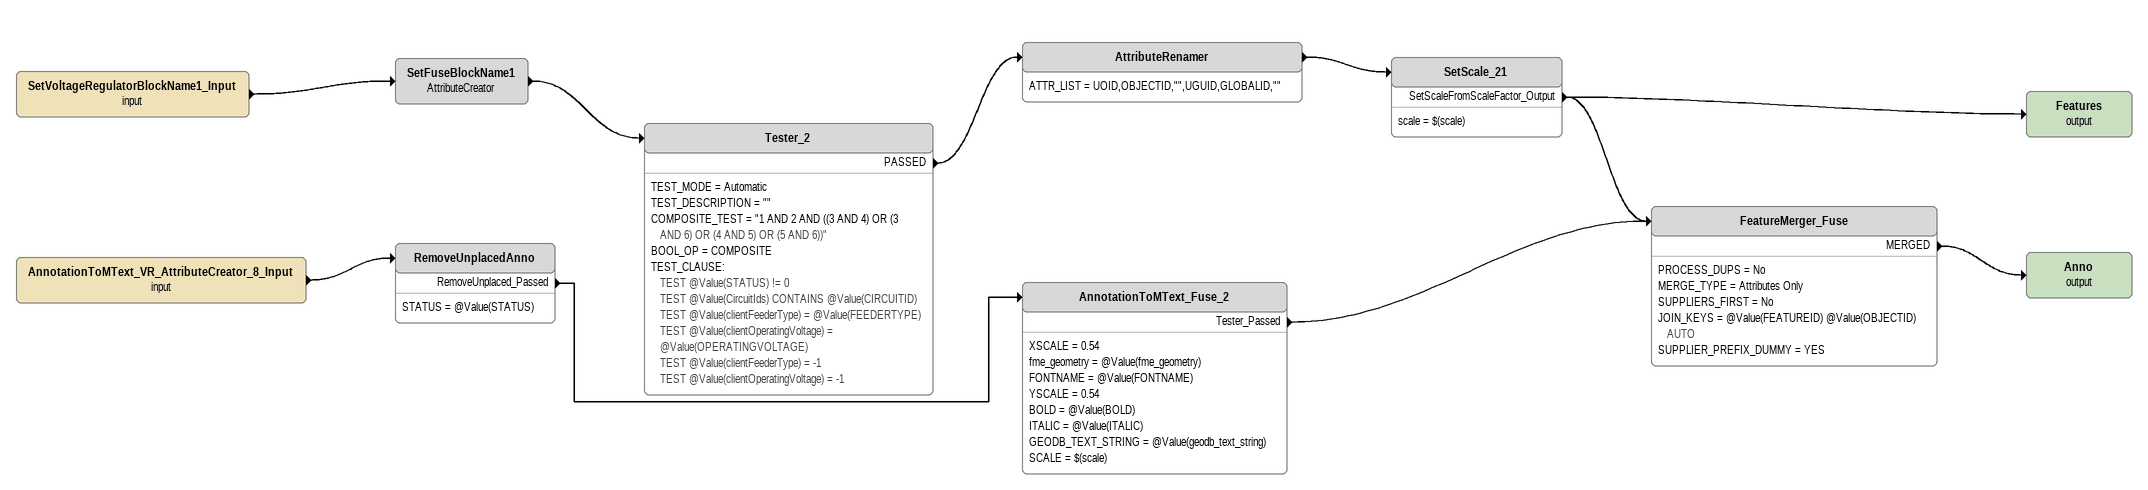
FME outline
SetVoltageRegulatorBlockName1_Input (input)
    -> SetFuseBlockName1
SetFuseBlockName1: AttributeCreator
    -> Tester_2
Tester_2
    TEST_MODE = Automatic
    TEST_DESCRIPTION = ""
    COMPOSITE_TEST = "1 AND 2 AND ((3 AND 4) OR (3 AND 6) OR (4 AND 5) OR (5 AND 6))"
    BOOL_OP = COMPOSITE
    TEST_CLAUSE:
      TEST @Value(STATUS) != 0
      TEST @Value(CircuitIds) CONTAINS @Value(CIRCUITID)
      TEST @Value(clientFeederType) = @Value(FEEDERTYPE)
      TEST @Value(clientOperatingVoltage) = @Value(OPERATINGVOLTAGE)
      TEST @Value(clientFeederType) = -1
      TEST @Value(clientOperatingVoltage) = -1
    PASSED -> AttributeRenamer
AttributeRenamer
    ATTR_LIST = UOID,OBJECTID,"",UGUID,GLOBALID,""
    -> SetScale_21
SetScale_21
    scale = $(scale)
    SetScaleFromScaleFactor_Output -> Features (output)
    SetScaleFromScaleFactor_Output -> FeatureMerger_Fuse
Features (output)
AnnotationToMText_VR_AttributeCreator_8_Input (input)
    -> RemoveUnplacedAnno
RemoveUnplacedAnno
    STATUS = @Value(STATUS)
    RemoveUnplaced_Passed -> AnnotationToMText_Fuse_2
AnnotationToMText_Fuse_2
    XSCALE = 0.54
    fme_geometry = @Value(fme_geometry)
    FONTNAME = @Value(FONTNAME)
    YSCALE = 0.54
    BOLD = @Value(BOLD)
    ITALIC = @Value(ITALIC)
    GEODB_TEXT_STRING = @Value(geodb_text_string)
    SCALE = $(scale)
    Tester_Passed -> FeatureMerger_Fuse
FeatureMerger_Fuse
    PROCESS_DUPS = No
    MERGE_TYPE = Attributes Only
    SUPPLIERS_FIRST = No
    JOIN_KEYS = @Value(FEATUREID) @Value(OBJECTID) AUTO
    SUPPLIER_PREFIX_DUMMY = YES
    MERGED -> Anno (output)
Anno (output)
